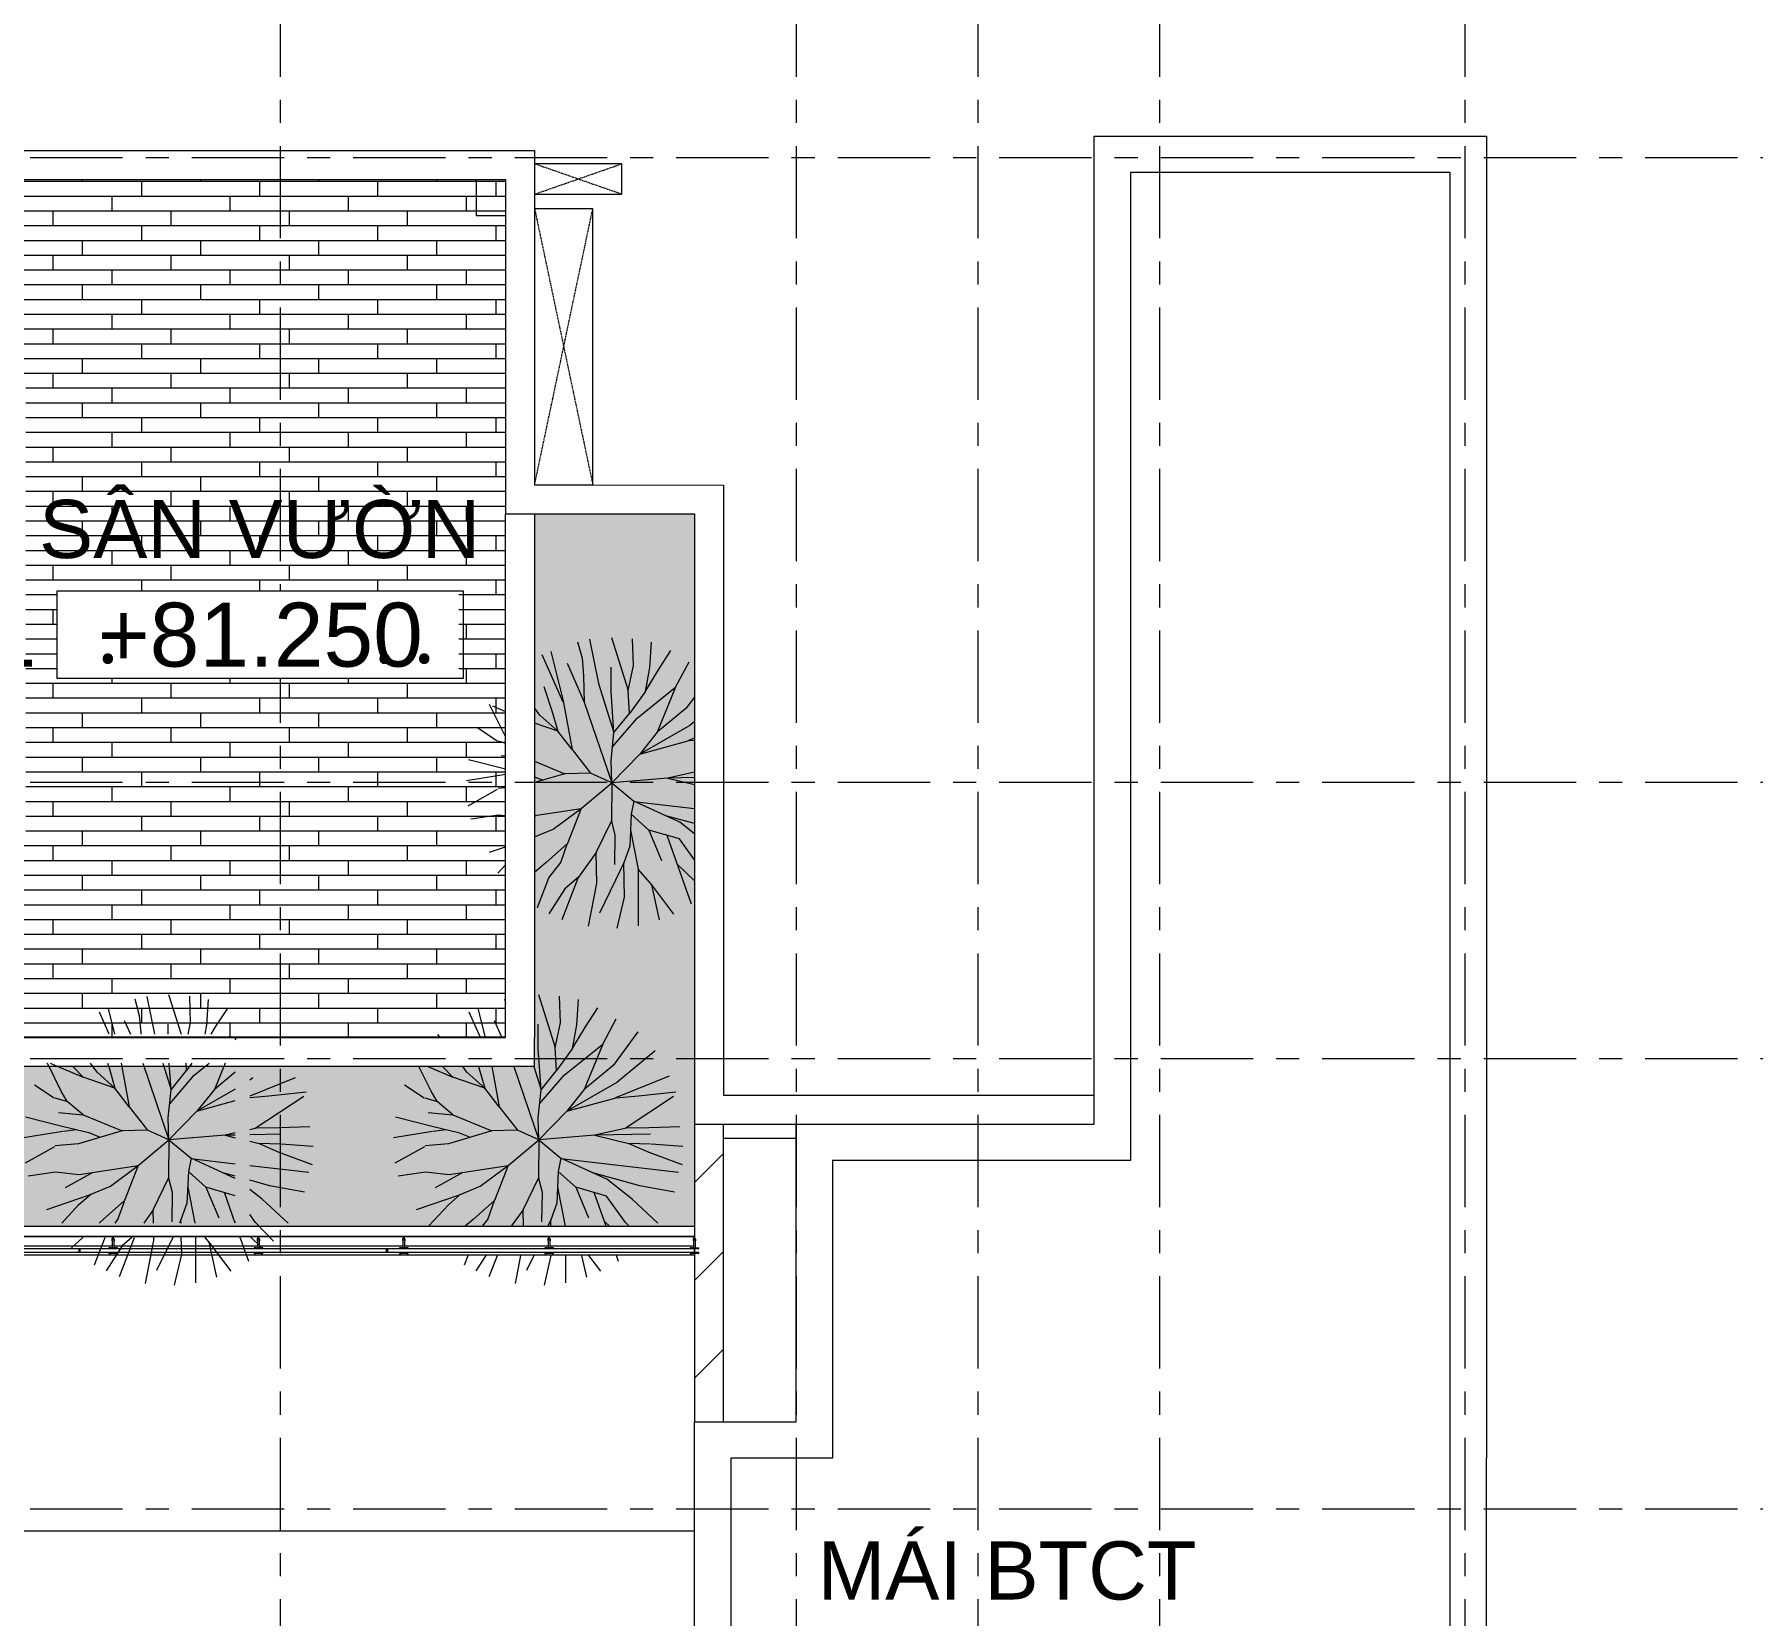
# Model space of a CAD drawing. Header units: millimetres. Extents: x -55734 to 162275, y -23881 to 125548.
# Drawn here: x 18208 to 30032, y 21117 to 32000 of the extents above; entities that cross this region are included whole.
import ezdxf
from ezdxf.enums import TextEntityAlignment as Align
from ezdxf.xclip import XClip

# ---------------------------------------------------------------- set-up
doc = ezdxf.new("R2010")
doc.units = ezdxf.units.MM
doc.header["$XCLIPFRAME"] = 0
doc.linetypes.add('Dash', pattern=[6.35, 3.175, -3.175])
doc.linetypes.add('Grid Line', pattern=[22.225, 12.7, -3.175, 3.175, -3.175])
for name, color, linetype, lineweight in [('@ color hatch', 7, 'Continuous', 13), ('A-DETL-GENF', 31, 'Continuous', 5), ('A-DETL-GENF-HDLN', 161, 'Dash', 5), ('A-FLOR-PATT', 8, 'Continuous', 9), ('CHU-1', 7, 'Continuous', 9), ('DIM', 1, 'Continuous', 5), ('HATCH-TUONG', 152, 'Continuous', 15), ('KI-HIEU-1', 151, 'Continuous', 9), ('L-SITE', 91, 'Continuous', 5), ('NET THAY 1', 41, 'Continuous', 5), ('NET THAY 2', 55, 'Continuous', 5), ('NET-CAT', 3, 'Continuous', 15), ('NET-THAY', 2, 'Continuous', 9), ('TRUC', 225, 'Continuous', 5)]:
    doc.layers.add(name, color=color, linetype=linetype, lineweight=lineweight)
doc.styles.add('Arial', font='Font - TrueType - Arial.ttf')
doc.styles.add('TA1', font='Font - TrueType - Arial.ttf')

# ---------------------------------------------------------------- blocks, each defined once
blk = doc.blocks.new('A$C56D52FB6')
at = {"layer": '@ color hatch', "ltscale": 0.5}
h = blk.add_hatch(dxfattribs=at)
h.set_pattern_fill('CROSS', color=139, scale=300)
h.set_pattern_definition([(0, (590434.3, 100508.92), (75, 75), [37.5, -112.5]), (90, (590453.05, 100490.17), (-75, 75), [37.5, -112.5])])
edge = h.paths.add_edge_path()
edge.add_line((-59818, 21924), (-94124, 21685))
edge.add_arc((-94120, 21185), 500, 90.3989, 179.1705)
edge.add_line((-94620, 21192), (-57651, 21192))
edge.add_arc((-59793, 18424), 3500, 52.2707, 90.3989)
edge = h.paths.add_edge_path()
edge.add_line((-55369, 14247), (-55369, 13109))
edge.add_line((-55369, 13109), (-54968, 11695))
edge.add_line((-54968, 11695), (-53917, 11695))
edge.add_arc((-50043, 14825), 4981, 218.9371, 284.8108)
edge.add_line((-48769, 10010), (-47561, 10326))
edge.add_arc((-49011, 17174), 7000, 204.7192, 281.9565, ccw=False)
edge = h.paths.add_edge_path()
edge.add_line((-55941, 16192), (-56245, 16192))
edge.add_line((-56245, 16192), (-56188, 15992))
edge.add_line((-56188, 15992), (-55910, 15992))
edge.add_arc((-49011, 17174), 7000, 188.0771, 189.7225, ccw=False)
edge.add_line((-55941, 16190), (-55941, 16192))
edge = h.paths.add_edge_path()
edge.add_line((-57665, 21192), (-57651, 21192))
edge.add_arc((-59793, 18424), 3500, 52.2673, 52.2707)
edge.add_line((-57651, 21192), (-57665, 21192))
edge.add_line((-57665, 21192), (-57665, 21192))
h.paths.add_polyline_path([(-56269, 18502), (-56269, 16492), (-55984, 16492)])
blk = doc.blocks.new('Railing - NBS_RailInfillPnl_Post-658471-MẶT BẰNG CHIẾU MÁI')
at = {"layer": 'NET THAY 2'}
for p, q in [((-13, -5), (-13, 5)), ((13, 5), (-13, 5)), ((13, 5), (13, -5)), ((-13, -5), (13, -5))]:
    blk.add_line(p, q, dxfattribs=at)
blk = doc.blocks.new('Railing - Railing-541580-MẶT BẰNG CHIẾU MÁI')
at = {"layer": 'NET THAY 1'}
for p, q in [((22751, 23727), (5826, 23727)), ((5826, 23727), (22751, 23727)), ((18744, 23660), (17756, 23660)), ((19744, 23660), (18756, 23660)), ((20744, 23660), (19756, 23660)), ((21744, 23660), (20756, 23660)), ((22744, 23660), (21756, 23660)), ((5826, 23600), (22751, 23600))]:
    blk.add_line(p, q, dxfattribs=at)
at = {"rotation": 270}
for p in [(18519, 23630), (20635, 23630)]:
    blk.add_blockref('Railing - NBS_RailInfillPnl_Post-658471-MẶT BẰNG CHIẾU MÁI', p, dxfattribs=at)
blk = doc.blocks.new('Top Rail Type - Top Rail_Internal_-541583-MẶT BẰNG CHIẾU MÁI')
at = {"layer": 'NET THAY 1'}
for p, q in [((18514, 23641), (17766, 23641)), ((17772, 23619), (18514, 23619)), ((18736, 23641), (18524, 23641)), ((18524, 23619), (18729, 23619)), ((19736, 23641), (18766, 23641)), ((18772, 23619), (19729, 23619)), ((20630, 23641), (19766, 23641)), ((19772, 23619), (20630, 23619)), ((20736, 23641), (20640, 23641)), ((20640, 23619), (20729, 23619)), ((21736, 23641), (20766, 23641)), ((20772, 23619), (21729, 23619)), ((22736, 23641), (21766, 23641)), ((21772, 23619), (22729, 23619)), ((22751, 23619), (22751, 23641))]:
    blk.add_line(p, q, dxfattribs=at)
blk = doc.blocks.new('ALB-RAILING 32 - ALB-BALUSTER-V3-MẶT BẰNG CHIẾU MÁI')
at = {"layer": 'NET THAY 1'}
for p, q in [((-30, 101), (-30, 92)), ((-30, 101), (30, 101)), ((-29, 101), (-30, 101)), ((-30, 92), (-29, 92)), ((30, 92), (-30, 92)), ((-30, 70), (-30, 63)), ((-30, 70), (30, 70)), ((-29, 70), (-30, 70)), ((-30, 63), (-29, 63)), ((30, 63), (-30, 63)), ((-7, 63), (-7, 15)), ((7, 15), (7, 63)), ((15, 63), (30, 63)), ((30, 101), (21, 101)), ((29, 92), (30, 92)), ((30, 70), (29, 70)), ((30, 92), (30, 101)), ((30, 63), (30, 70))]:
    blk.add_line(p, q, dxfattribs=at)
at = {"layer": 'NET THAY 1', "flags": 128}
for points in [[(-7, 3), (-7, 4), (-7, 4), (-7, 5), (-7, 5), (-7, 5), (-7, 6), (-7, 6), (-7, 7), (-7, 7), (-7, 8), (-7, 8), (-7, 9), (-7, 10), (-7, 10), (-7, 11), (-7, 11), (-7, 12), (-7, 12), (-7, 13), (-7, 14), (-7, 14), (-7, 15), (-7, 15)], [(7, 15), (7, 14), (7, 14), (7, 13), (7, 13), (7, 12), (7, 11), (7, 11), (7, 10), (7, 10), (7, 9), (7, 9), (7, 8), (7, 8), (7, 7), (7, 7), (7, 6), (7, 6), (7, 5), (7, 5), (7, 4), (7, 4), (7, 3), (7, 3), (7, 3), (7, 2), (7, 2), (7, 2), (7, 1), (7, 1), (7, 1), (7, 1), (7, 1), (7, 0), (7, 0), (7, 0), (7, 0), (7, 0), (7, 0), (7, 0)], [(-5, -5), (-5, -4), (-6, -4), (-6, -4)], [(0, -7), (0, -7), (-1, -7), (-1, -7), (-1, -7), (-1, -7), (-2, -7)], [(6, -4), (6, -4), (6, -4), (5, -4), (5, -5), (5, -5), (5, -5), (5, -5), (4, -5), (4, -6), (4, -6), (4, -6), (4, -6), (3, -6), (3, -6), (3, -6), (3, -7), (2, -7), (2, -7), (2, -7), (1, -7), (1, -7), (1, -7), (1, -7), (0, -7), (0, -7), (0, -7)], [(7, 0), (7, 0), (7, -1), (7, -1), (7, -1), (7, -1), (7, -2)]]:
    blk.add_lwpolyline(points, dxfattribs=at)
at = {"layer": 'NET THAY 1'}
for start, end in [(90, 270), (270, 90)]:
    blk.add_arc((0, 0), 7, start, end, dxfattribs=at)
blk = doc.blocks.new('ALB-RAILING 32 - ALB-BALUSTER-537417-MẶT BẰNG CHIẾU MÁI')
at = {"layer": 'NET THAY 1'}
for p, q in [((-30, 101), (-30, 92)), ((-30, 101), (30, 101)), ((-21, 101), (-30, 101)), ((-30, 92), (-29, 92)), ((30, 92), (-30, 92)), ((-30, 70), (-30, 63)), ((-30, 70), (30, 70)), ((-29, 70), (-30, 70)), ((-30, 63), (-15, 63)), ((30, 63), (-30, 63)), ((-7, 63), (-7, 15)), ((7, 15), (7, 63)), ((15, 63), (30, 63)), ((30, 101), (21, 101)), ((29, 92), (30, 92)), ((30, 70), (29, 70)), ((30, 92), (30, 101)), ((30, 63), (30, 70))]:
    blk.add_line(p, q, dxfattribs=at)
at = {"layer": 'NET THAY 1', "flags": 128}
for points in [[(-7, 3), (-7, 4), (-7, 4), (-7, 5), (-7, 5), (-7, 5), (-7, 6), (-7, 6), (-7, 7), (-7, 7), (-7, 8), (-7, 8), (-7, 9), (-7, 10), (-7, 10), (-7, 11), (-7, 11), (-7, 12), (-7, 12), (-7, 13), (-7, 14), (-7, 14), (-7, 15), (-7, 15)], [(7, 15), (7, 14), (7, 14), (7, 13), (7, 13), (7, 12), (7, 11), (7, 11), (7, 10), (7, 10), (7, 9), (7, 9), (7, 8), (7, 8), (7, 7), (7, 7), (7, 6), (7, 6), (7, 5), (7, 5), (7, 4), (7, 4), (7, 3), (7, 3), (7, 3), (7, 2), (7, 2), (7, 2), (7, 1), (7, 1), (7, 1), (7, 1), (7, 1), (7, 0), (7, 0), (7, 0), (7, 0), (7, 0), (7, 0), (7, 0)], [(7, 0), (7, 0), (7, -1), (7, -1), (7, -1), (7, -1), (7, -2)], [(-5, -5), (-5, -4), (-6, -4), (-6, -4)], [(0, -7), (0, -7), (-1, -7), (-1, -7), (-1, -7), (-1, -7), (-2, -7)], [(6, -4), (6, -4), (6, -4), (5, -4), (5, -5), (5, -5), (5, -5), (5, -5), (4, -5), (4, -6), (4, -6), (4, -6), (4, -6), (3, -6), (3, -6), (3, -6), (3, -7), (2, -7), (2, -7), (2, -7), (1, -7), (1, -7), (1, -7), (1, -7), (0, -7), (0, -7), (0, -7)]]:
    blk.add_lwpolyline(points, dxfattribs=at)
at = {"layer": 'NET THAY 1'}
for start, end in [(90, 270), (270, 90)]:
    blk.add_arc((0, 0), 7, start, end, dxfattribs=at)
blk = doc.blocks.new('CAY XANH 1 - new block_dwg_110_植栽_中_高木 - 落葉1_φ4000_H5500-1445069-IDEA-4th Storey - Detail-V46-MẶT BẰNG CHIẾU MÁI')
at = {"layer": 'L-SITE'}
for p, q in [((-472, 1941), (-459, 1893)), ((-801, 1411), (-958, 1760)), ((-838, 1808), (-740, 1411)), ((-1356, 1411), (-1389, 1451)), ((-615, 1645), (-511, 1410)), ((879, 1317), (625, 696)), ((-1850, 759), (-1578, 578)), ((1796, 880), (1057, 580)), ((-1570, 578), (-1398, 529)), ((1855, 599), (1188, 159)), ((-2000, 33), (-1462, 119)), ((-1453, 121), (-1278, 144)), ((-1975, -315), (-1571, -88)), ((1984, -88), (1545, -58)), ((-1423, -653), (-1041, -445)), ((1923, -449), (303, -262)), ((258, -651), (364, -1189)), ((926, -1189), (762, -724)), ((972, -1189), (902, -1122)), ((-1024, -1718), (-974, -1589)), ((-729, -1589), (-866, -1803)), ((-682, -1880), (-570, -1589)), ((-321, -1974), (-247, -1589)), ((-69, -1589), (-170, -1795)), ((76, -1999), (171, -1589)), ((365, -1589), (365, -1967)), ((659, -1888), (593, -1589)), ((855, -1808), (690, -1589)), ((1097, -1672), (1068, -1589))]:
    blk.add_line(p, q, dxfattribs=at)
at = {"layer": 'L-SITE', "flags": 128}
for points in [[(-5, 2000), (224, 1272), (298, 1613), (285, 1980)], [(541, 1934), (518, 1586), (459, 1252), (641, 1557), (813, 1820)], [(10, 497), (348, 890), (879, 1317), (1065, 1665)], [(1939, 182), (1516, 167), (1206, 162), (773, 64), (0, 0), (-10, 303), (30, 691), (-10, 1257), (-10, 1592)], [(1364, 1487), (1021, 1024), (625, 696), (384, 396), (0, 0), (305, -251), (268, -432)], [(459, 1252), (242, 956), (224, 1272)], [(1602, 1227), (1074, 790), (384, 396), (1064, 582), (1374, 607), (1887, 662)], [(-1522, 376), (-1182, 348), (-1399, 530), (-1482, 672), (-1651, 1011)], [(-1528, 1011), (-1182, 862), (-1319, 1008)], [(-830, 1011), (-819, 978), (-743, 713), (-1182, 862)], [(-649, 1011), (-546, 458), (-743, 713), (-989, 932), (-1046, 1011)], [(-345, 1011), (0, 0), (-295, 133)], [(-70, 1011), (30, 691), (242, 956)], [(-1974, 319), (-1451, 187), (-1104, 101), (-945, 37)], [(-1182, 348), (-645, 125), (-1245, -52), (-1564, -80)], [(-546, 458), (-295, 133), (-645, 125)], [(-1683, -957), (-1092, -755), (-807, -637), (-423, -352), (0, 0), (-5, -527)], [(1538, 78), (773, 64), (1241, -50)], [(1534, -57), (1241, -50), (1512, -168), (1971, -338)], [(-1938, -494), (-1560, -440), (-1235, -475), (-846, -416), (-423, -352), (-610, -834), (-905, -1095), (-1012, -1189)], [(508, -651), (268, -432), (248, -870), (165, -1101)], [(1865, -721), (1389, -632), (743, -453), (305, -251)], [(1640, -1145), (1284, -817), (935, -541), (743, -453)], [(-217, -960), (-5, -527), (44, -720), (39, -1126)], [(1244, -1189), (1191, -1135), (931, -773), (508, -651), (685, -1070)], [(-1517, -1189), (-1244, -895), (-1077, -745)], [(-775, -1189), (-703, -1095), (-608, -832)], [(-211, -1189), (-217, -960), (-381, -1189)], [(167, -1189), (165, -1101), (123, -1189)]]:
    blk.add_lwpolyline(points, dxfattribs=at)
blk = doc.blocks.new('CAY XANH 1 - new block_dwg-V47-MẶT BẰNG CHIẾU MÁI')
at = {"xscale": 0.5, "yscale": 0.5, "zscale": 0.5}
blk.add_blockref('CAY XANH 1 - new block_dwg_110_植栽_中_高木 - 落葉1_φ4000_H5500-1445069-IDEA-4th Storey - Detail-V46-MẶT BẰNG CHIẾU MÁI', (-494874, 495980), dxfattribs=at)
blk = doc.blocks.new('CAY XANH 1 - CAY XANH 1-V49-MẶT BẰNG CHIẾU MÁI')
blk.add_blockref('CAY XANH 1 - new block_dwg-V47-MẶT BẰNG CHIẾU MÁI', (494876, -495981))
blk = doc.blocks.new('CAY XANH 1 - new block_dwg_110_植栽_中_高木 - 落葉1_φ4000_H5500-1445069-IDEA-4th Storey - Detail-682244-MẶT BẰNG CHIẾU MÁI')
at = {"layer": 'L-SITE'}
for p, q in [((-306, 1976), (-199, 1456)), ((-5, 2000), (166, 1456)), ((-822, 1456), (-958, 1760)), ((-838, 1808), (-751, 1456)), ((-615, 1645), (-531, 1456)), ((-10, 1456), (-10, 1592)), ((913, 1380), (932, 1417)), ((772, 1056), (625, 696)), ((-1850, 759), (-1578, 578)), ((1738, 856), (1113, 603)), ((1153, 856), (1113, 822)), ((-1570, 578), (-1398, 529)), ((1855, 599), (1188, 159)), ((-2000, 33), (-1462, 119)), ((-1453, 121), (-1278, 144)), ((1538, 78), (1113, 70)), ((-1975, -315), (-1571, -88)), ((1113, -19), (1241, -50)), ((1984, -88), (1545, -58)), ((-1423, -653), (-1041, -445)), ((913, -333), (303, -262)), ((913, -531), (743, -453)), ((1923, -449), (1113, -356)), ((258, -651), (355, -1144)), ((910, -1144), (762, -724)), ((914, -1133), (902, -1122)), ((-1186, -1344), (-1342, -1483)), ((-1024, -1718), (-878, -1344)), ((-682, -1880), (-476, -1344)), ((51, -1344), (-170, -1795)), ((365, -1344), (365, -1967)), ((855, -1808), (552, -1405)), ((1097, -1672), (981, -1344)), ((1278, -1483), (1113, -1324))]:
    blk.add_line(p, q, dxfattribs=at)
at = {"layer": 'L-SITE', "flags": 128}
for points in [[(-472, 1941), (-408, 1715), (-389, 1474), (-388, 1456)], [(264, 1456), (298, 1613), (285, 1980)], [(541, 1934), (518, 1586), (495, 1456)], [(581, 1456), (641, 1557), (813, 1820)], [(-1522, 376), (-1182, 348), (-1399, 530), (-1482, 672), (-1674, 1056)], [(-1634, 1056), (-1182, 862), (-1319, 1008)], [(-845, 1056), (-819, 978), (-743, 713), (-1182, 862)], [(-657, 1056), (-546, 458), (-743, 713), (-989, 932), (-1079, 1056)], [(-361, 1056), (0, 0), (-295, 133)], [(-84, 1056), (30, 691), (242, 956)], [(913, 96), (773, 64), (0, 0), (-10, 303), (30, 691), (4, 1056)], [(10, 497), (348, 890), (555, 1056)], [(315, 1056), (242, 956), (237, 1056)], [(913, 934), (625, 696), (384, 396), (0, 0), (305, -251), (268, -432)], [(913, 698), (384, 396), (913, 541)], [(1113, 586), (1374, 607), (1887, 662)], [(-1974, 319), (-1451, 187), (-1104, 101), (-945, 37)], [(-1182, 348), (-645, 125), (-1245, -52), (-1564, -80)], [(-546, 458), (-295, 133), (-645, 125)], [(-1683, -957), (-1092, -755), (-807, -637), (-423, -352), (0, 0), (-5, -527)], [(913, 67), (773, 64), (913, 30)], [(1939, 182), (1516, 167), (1206, 162), (1113, 141)], [(1534, -57), (1241, -50), (1512, -168), (1971, -338)], [(-1938, -494), (-1560, -440), (-1235, -475), (-846, -416), (-423, -352), (-610, -834), (-905, -1095), (-961, -1144)], [(508, -651), (268, -432), (248, -870), (165, -1101)], [(913, -500), (743, -453), (305, -251)], [(-217, -960), (-5, -527), (44, -720), (39, -1126)], [(913, -768), (508, -651), (685, -1070)], [(1865, -721), (1389, -632), (1113, -555)], [(1640, -1145), (1284, -817), (1113, -681)], [(-1475, -1144), (-1244, -895), (-1077, -745)], [(-740, -1144), (-703, -1095), (-608, -832)], [(-212, -1144), (-217, -960), (-348, -1144)], [(166, -1144), (165, -1101), (145, -1144)], [(1438, -1391), (1191, -1135), (1113, -1026)], [(-512, -1344), (-645, -1459), (-866, -1803)], [(-321, -1974), (-207, -1385), (-208, -1344)], [(76, -1999), (175, -1573), (170, -1344)], [(659, -1888), (552, -1405), (498, -1344)]]:
    blk.add_lwpolyline(points, dxfattribs=at)
blk = doc.blocks.new('CAY XANH 1 - new block_dwg-682243-MẶT BẰNG CHIẾU MÁI')
at = {"xscale": 0.5, "yscale": 0.5, "zscale": 0.5}
blk.add_blockref('CAY XANH 1 - new block_dwg_110_植栽_中_高木 - 落葉1_φ4000_H5500-1445069-IDEA-4th Storey - Detail-682244-MẶT BẰNG CHIẾU MÁI', (-494874, 495980), dxfattribs=at)
blk = doc.blocks.new('CAY XANH 1 - CAY XANH 1-678680-MẶT BẰNG CHIẾU MÁI')
blk.add_blockref('CAY XANH 1 - new block_dwg-682243-MẶT BẰNG CHIẾU MÁI', (494876, -495981))
blk = doc.blocks.new('CAY XANH 1 - new block_dwg_110_植栽_中_高木 - 落葉1_φ4000_H5500-1445069-IDEA-4th Storey - Detail-V57-MẶT BẰNG CHIẾU MÁI')
at = {"layer": 'L-SITE'}
for p, q in [((-667, 1111), (-958, 1760)), ((879, 1317), (625, 696)), ((-1640, 1059), (-1463, 982)), ((-1850, 759), (-1578, 578)), ((-1570, 578), (-1463, 547)), ((1137, 613), (1057, 580)), ((-1974, 319), (-1463, 190)), ((-1522, 376), (-1463, 371)), ((-2000, 33), (-1463, 119)), ((-1063, 84), (-945, 37)), ((-1975, -315), (-1571, -88)), ((-1463, -71), (-1564, -80)), ((-1063, -457), (-1041, -445)), ((1137, -359), (303, -262)), ((-1683, -957), (-1463, -882)), ((1097, -1672), (762, -724)), ((-1567, -1243), (-1463, -1131)), ((1137, -1348), (902, -1122)), ((-1024, -1718), (-864, -1308)), ((855, -1808), (552, -1405))]:
    blk.add_line(p, q, dxfattribs=at)
at = {"layer": 'L-SITE', "flags": 128}
for points in [[(-472, 1941), (-408, 1715), (-389, 1474), (-379, 1110)], [(-306, 1976), (-181, 1368), (30, 691), (242, 956)], [(-5, 2000), (224, 1272), (298, 1613), (285, 1980)], [(541, 1934), (518, 1586), (459, 1252), (641, 1557), (813, 1820)], [(-838, 1808), (-670, 1129), (-546, 458), (-743, 713), (-989, 932), (-1063, 1034)], [(10, 497), (348, 890), (879, 1317), (1065, 1665)], [(-615, 1645), (-379, 1110), (0, 0), (-295, 133)], [(1137, 147), (773, 64), (0, 0), (-10, 303), (30, 691), (-10, 1257), (-10, 1592)], [(-934, 1324), (-819, 978), (-743, 713), (-1063, 821)], [(459, 1252), (242, 956), (224, 1272)], [(-1463, 639), (-1482, 672), (-1685, 1077)], [(1137, 1181), (1021, 1024), (625, 696), (384, 396), (0, 0), (305, -251), (268, -432)], [(1137, 843), (1074, 790), (384, 396), (1064, 582), (1137, 588)], [(-1063, 298), (-645, 125), (-1063, 2)], [(-546, 458), (-295, 133), (-645, 125)], [(-1063, -743), (-807, -637), (-423, -352), (0, 0), (-5, -527)], [(1137, 71), (773, 64), (1137, -25)], [(-1938, -494), (-1560, -440), (-1463, -451)], [(-1063, -449), (-846, -416), (-423, -352), (-610, -834), (-905, -1095), (-1063, -1235)], [(508, -651), (268, -432), (248, -870), (165, -1101)], [(1137, -562), (743, -453), (305, -251)], [(1137, -701), (935, -541), (743, -453)], [(-217, -960), (-5, -527), (44, -720), (39, -1126)], [(258, -651), (365, -1191), (365, -1967)], [(1137, -1060), (931, -773), (508, -651), (685, -1070)], [(-867, -1310), (-703, -1095), (-608, -832)], [(-321, -1974), (-207, -1385), (-217, -960), (-458, -1297)], [(76, -1999), (175, -1573), (165, -1101), (52, -1342), (-170, -1795)], [(-682, -1880), (-458, -1297), (-645, -1459), (-866, -1803)], [(659, -1888), (552, -1405), (365, -1191)]]:
    blk.add_lwpolyline(points, dxfattribs=at)
blk = doc.blocks.new('CAY XANH 1 - new block_dwg-V58-MẶT BẰNG CHIẾU MÁI')
at = {"xscale": 0.5, "yscale": 0.5, "zscale": 0.5}
blk.add_blockref('CAY XANH 1 - new block_dwg_110_植栽_中_高木 - 落葉1_φ4000_H5500-1445069-IDEA-4th Storey - Detail-V57-MẶT BẰNG CHIẾU MÁI', (-494874, 495980), dxfattribs=at)
blk = doc.blocks.new('CAY XANH 1 - CAY XANH 1-V60-MẶT BẰNG CHIẾU MÁI')
blk.add_blockref('CAY XANH 1 - new block_dwg-V58-MẶT BẰNG CHIẾU MÁI', (494876, -495981))
blk = doc.blocks.new('Family1 - Family1-612154-MẶT BẰNG CHIẾU MÁI')
at = {"layer": 'A-DETL-GENF'}
for p, q in [((400, 1900), (0, 1900)), ((0, 1900), (0, 0)), ((400, 0), (400, 1900)), ((0, 0), (400, 0))]:
    blk.add_line(p, q, dxfattribs=at)
at = {"layer": 'A-DETL-GENF-HDLN'}
for p, q in [((0, 1900), (400, 1)), ((0, 0), (400, 1899))]:
    blk.add_line(p, q, dxfattribs=at)
blk = doc.blocks.new('Family1 - Family1-612155-MẶT BẰNG CHIẾU MÁI')
at = {"layer": 'A-DETL-GENF'}
for p, q in [((600, 210), (0, 210)), ((0, 210), (0, 0)), ((600, 0), (600, 210)), ((0, 0), (600, 0))]:
    blk.add_line(p, q, dxfattribs=at)
at = {"layer": 'A-DETL-GENF-HDLN'}
for p, q in [((0, 210), (600, 1)), ((0, 0), (600, 209))]:
    blk.add_line(p, q, dxfattribs=at)
blk = doc.blocks.new('ALC1807-ASCENT PLAZA-TANG 23_rvt-1-MẶT BẰNG CHIẾU MÁI')
at = {"layer": 'A-FLOR-PATT', "lineweight": 5}
h = blk.add_hatch(dxfattribs=at)
h.set_pattern_fill('FP_30', color=256, style=0, pattern_type=2)
h.set_pattern_definition([(97.219, (-2049670.28, -1851893.49), (-100.375984, 77.8062945), [23.812, -155.793]), (52.219, (-2049670.28, -1851893.49), (-100.3754935, 77.8059143), [23.813, -103.188]), (142.219, (-2049670.28, -1851893.49), (-77.8059143, -100.3754935), [23.813, -103.188])])
h.paths.add_polyline_path([(14544, 23797), (22751, 23797), (22747, 28697), (21651, 28697), (21651, 24897), (6925, 24897), (6925, 31000), (5826, 31000), (5826, 23797), (13962, 23797)], flags=0)
h = blk.add_hatch(dxfattribs=at)
h.set_pattern_fill('FP_18', color=256, style=0, pattern_type=2)
h.set_pattern_definition([(0, (14272.92, 27432.39), (0, 101.6), []), (90, (14272.92, 27432.4), (-203.2, 203.2), [101.6, -711.2]), (90, (14679.32, 27534), (-203.2, 203.2), [101.6, -711.2])])
h.paths.add_polyline_path([(7128, 25100), (21451, 25102), (21451, 28697), (21451, 28700), (21451, 31000), (7125, 31000), (7125, 25100)], flags=0)
h.paths.add_polyline_path([(8425, 26497), (8125, 26497), (8125, 29597), (18151, 29597), (18151, 26497), (8461, 26497)], flags=0)
at = {"layer": 'HATCH-TUONG', "lineweight": 5}
h = blk.add_hatch(dxfattribs=at)
h.set_pattern_fill('FP_16', color=256, style=0, pattern_type=2)
h.set_pattern_definition([(45, (0, 0), (-336.7596, 336.7596), [])])
h.paths.add_polyline_path([(22751, 22450), (22951, 22450), (22951, 24500), (22751, 24500), (22752, 23718), (22758, 23711), (22752, 23706), (22751, 23705), (22752, 23696), (22757, 23696), (22758, 23648), (22766, 23648), (22766, 23641), (22751, 23641), (22753, 23619), (22772, 23619), (22772, 23610), (22751, 23610), (22751, 23574)], flags=0)
at = {"layer": 'NET-CAT', "lineweight": 15}
for p, q in [((22751, 24500), (22751, 23717)), ((22951, 22450), (22951, 24500)), ((22751, 23708), (22751, 23696)), ((22751, 23641), (22751, 23619)), ((22751, 23610), (22751, 22450))]:
    blk.add_line(p, q, dxfattribs=at)
at = {"layer": 'NET-THAY', "lineweight": 9}
for p, q in [((21451, 25097), (21451, 28697)), ((21651, 28697), (21451, 28697)), ((21651, 28697), (21651, 25097)), ((22751, 28697), (21651, 28697)), ((7125, 25100), (21451, 25100)), ((7125, 25097), (21451, 25097)), ((21651, 24897), (21651, 25097)), ((21651, 24897), (7125, 24897)), ((23451, 24400), (22951, 24400)), ((5826, 23797), (22751, 23797)), ((22751, 23597), (5825, 23597))]:
    blk.add_line(p, q, dxfattribs=at)
at = {"lineweight": 5}
for name, p in [('Family1 - Family1-612155-MẶT BẰNG CHIẾU MÁI', (21651, 30900)), ('Family1 - Family1-612154-MẶT BẰNG CHIẾU MÁI', (21651, 28900))]:
    blk.add_blockref(name, p, dxfattribs=at)
at = {"color": 94, "lineweight": 5}
for name, p in [('CAY XANH 1 - CAY XANH 1-V60-MẶT BẰNG CHIẾU MÁI', (22180, 26850)), ('CAY XANH 1 - CAY XANH 1-678680-MẶT BẰNG CHIẾU MÁI', (19133, 24392)), ('CAY XANH 1 - CAY XANH 1-V49-MẶT BẰNG CHIẾU MÁI', (21678, 24392)), ('Railing - Railing-541580-MẶT BẰNG CHIẾU MÁI', (0, 0)), ('Top Rail Type - Top Rail_Internal_-541583-MẶT BẰNG CHIẾU MÁI', (0, 0))]:
    blk.add_blockref(name, p, dxfattribs=at)
at = {"color": 94, "lineweight": 5, "rotation": 180}
for name, p in [('ALB-RAILING 32 - ALB-BALUSTER-537417-MẶT BẰNG CHIẾU MÁI', (18751, 23711)), ('ALB-RAILING 32 - ALB-BALUSTER-537417-MẶT BẰNG CHIẾU MÁI', (19751, 23711)), ('ALB-RAILING 32 - ALB-BALUSTER-537417-MẶT BẰNG CHIẾU MÁI', (20751, 23711)), ('ALB-RAILING 32 - ALB-BALUSTER-537417-MẶT BẰNG CHIẾU MÁI', (21751, 23711)), ('ALB-RAILING 32 - ALB-BALUSTER-V3-MẶT BẰNG CHIẾU MÁI', (22751, 23711))]:
    blk.add_blockref(name, p, dxfattribs=at)
blk = doc.blocks.new('A$C7E716810')
at = {"layer": 'NET-THAY'}
for p, q in [((34000, 24500), (34000, 31300)), ((34000, 31300), (36700, 31300)), ((36700, 31300), (36700, 22200)), ((34250, 31050), (34250, 24250)), ((36450, 31050), (34250, 31050)), ((36450, 16800), (36450, 31050)), ((31950, 22450), (31950, 24500)), ((31950, 24500), (34000, 24500)), ((32200, 24250), (32200, 22200)), ((34250, 24250), (32200, 24250)), ((31250, 22450), (31950, 22450)), ((31250, 16550), (31250, 22450)), ((32200, 22200), (31500, 22200)), ((31500, 22200), (31500, 16800))]:
    blk.add_line(p, q, dxfattribs=at)
at = {"layer": 'NET-THAY', "lineweight": 9}
for p, q in [((14325, 31000), (29950, 31000)), ((29750, 30750), (29750, 31000)), ((29950, 31000), (29950, 28700)), ((29950, 30750), (29750, 30750)), ((29950, 28700), (31250, 28700)), ((31250, 28700), (31250, 24500)), ((31250, 24500), (31950, 24500)), ((36700, 16550), (36700, 22200)), ((10150, 21700), (31250, 21700))]:
    blk.add_line(p, q, dxfattribs=at)
for points in [[(41015, 42600), (34200, 42600), (34200, 39400), (32000, 39400), (32000, 42600), (18800, 42600), (18800, 39400), (16600, 39400), (16600, 42600), (9850, 42600), (9850, 42400), (0, 42400), (0, 32800), (6575, 32800), (6575, 31000), (9850, 31000), (9850, 23600), (14325, 23597), (14325, 31000), (29950, 31000), (29950, 28700), (31250, 28697), (31250, 24500), (34000, 24500)], [(40815, 42400), (34400, 42400), (34400, 39200), (31800, 39200), (31800, 42400), (19000, 42400), (19000, 39200), (16400, 39200), (16400, 42400), (10050, 42400), (10050, 42200), (200, 42200), (200, 33000), (6775, 33000), (6775, 31200), (10050, 31200), (10050, 23800), (14125, 23797), (14125, 31200), (30150, 31200), (30150, 28900), (31450, 28897), (31450, 24700), (34000, 24700)]]:
    blk.add_lwpolyline(points, dxfattribs=at)
at = {"lineweight": 5}
blk.add_blockref('ALC1807-ASCENT PLAZA-TANG 23_rvt-1-MẶT BẰNG CHIẾU MÁI', (8499, 0), dxfattribs=at)
blk = doc.blocks.new('*U24')
at = {"color": 7, "ltscale": 30, "true_color": 0xffffff, "insert": (-420, 350), "char_height": 200, "attachment_point": 5, "bg_fill": 3, "box_fill_scale": 1.25, "bg_fill_color": 256, "bg_fill_true_color": 13158600, "bg_fill_transparency": 0}
blk.add_mtext('\\A1;.  .', dxfattribs=at)
blk.add_lwpolyline([(-700, 500), (-200, 500), (-200, 200), (-700, 200)], close=True)
at = {"color": 7, "ltscale": 30, "true_color": 0xffffff, "insert": (520, 350), "char_height": 200, "attachment_point": 5, "bg_fill": 3, "box_fill_scale": 1.25, "bg_fill_color": 256, "bg_fill_true_color": 13158600, "bg_fill_transparency": 0}
blk.add_mtext('\\A1;.      ..', dxfattribs=at)
at = {"color": 7, "style": 'Arial'}
blk.add_attdef('T1', text='', height=220, dxfattribs=at).set_placement((-450, 350), align=Align.MIDDLE_CENTER)
blk.add_lwpolyline([(-200, 200), (1200, 200), (1200, 500), (-200, 500)], close=True)
blk.add_attdef('±0.000', text='', height=220, dxfattribs=at).set_placement((500, 350), align=Align.MIDDLE)

msp = doc.modelspace()

# ---------------------------------------------------------------- linework, layer by layer
at = {"layer": 'TRUC', "linetype": 'Grid Line', "ltscale": 50}
for p, q in [((19900.5, 50122.6), (19900.5, -7437.9)), ((23450.5, 50122.6), (23450.5, -7437.9)), ((24700.5, 50122.6), (24700.5, -10105.5)), ((25950.5, 50122.6), (25950.5, -7437.9)), ((28050.5, 50122.6), (28050.5, -10105.5)), ((48819.1, 31149.9), (-20105, 31149.9)), ((48819.1, 26849.9), (-17790.4, 26849.9)), ((48819.1, 24949.9), (-20105, 24949.9)), ((48819.1, 21849.9), (-17790.4, 21849.9))]:
    msp.add_line(p, q, dxfattribs=at)

# ---------------------------------------------------------------- block references
at = {"layer": 'DIM'}
msp.add_blockref('A$C7E716810', (-8499.6, -0.1), dxfattribs=at)
at = {"layer": 'NET-THAY'}
msp.add_blockref('A$C56D52FB6', (95969.7, 21408.2), dxfattribs=at)

# ---------------------------------------------------------------- texts
at = {"layer": 'CHU-1', "style": 'TA1'}
for s, p in [('SÂN VƯỜN', (18240.5, 28395.8)), ('MÁI BTCT', (23597.5, 21228))]:
    msp.add_text(s, height=400, dxfattribs=at).set_placement(p)

# ---------------------------------------------------------------- next in the draw order: block references
at = {"layer": 'KI-HIEU-1', "linetype": 'ByBlock'}
ref = msp.add_blockref('*U24', (18762.2, 27168.6), dxfattribs=dict(at, xscale=2, yscale=2, zscale=2))
XClip(ref).set_block_clipping_path([(-200, 200), (1200, 500)])
ref.add_auto_attribs({'±0.000': '+81.250', 'T1': 'T1'})

doc.saveas('drawing.dxf')
